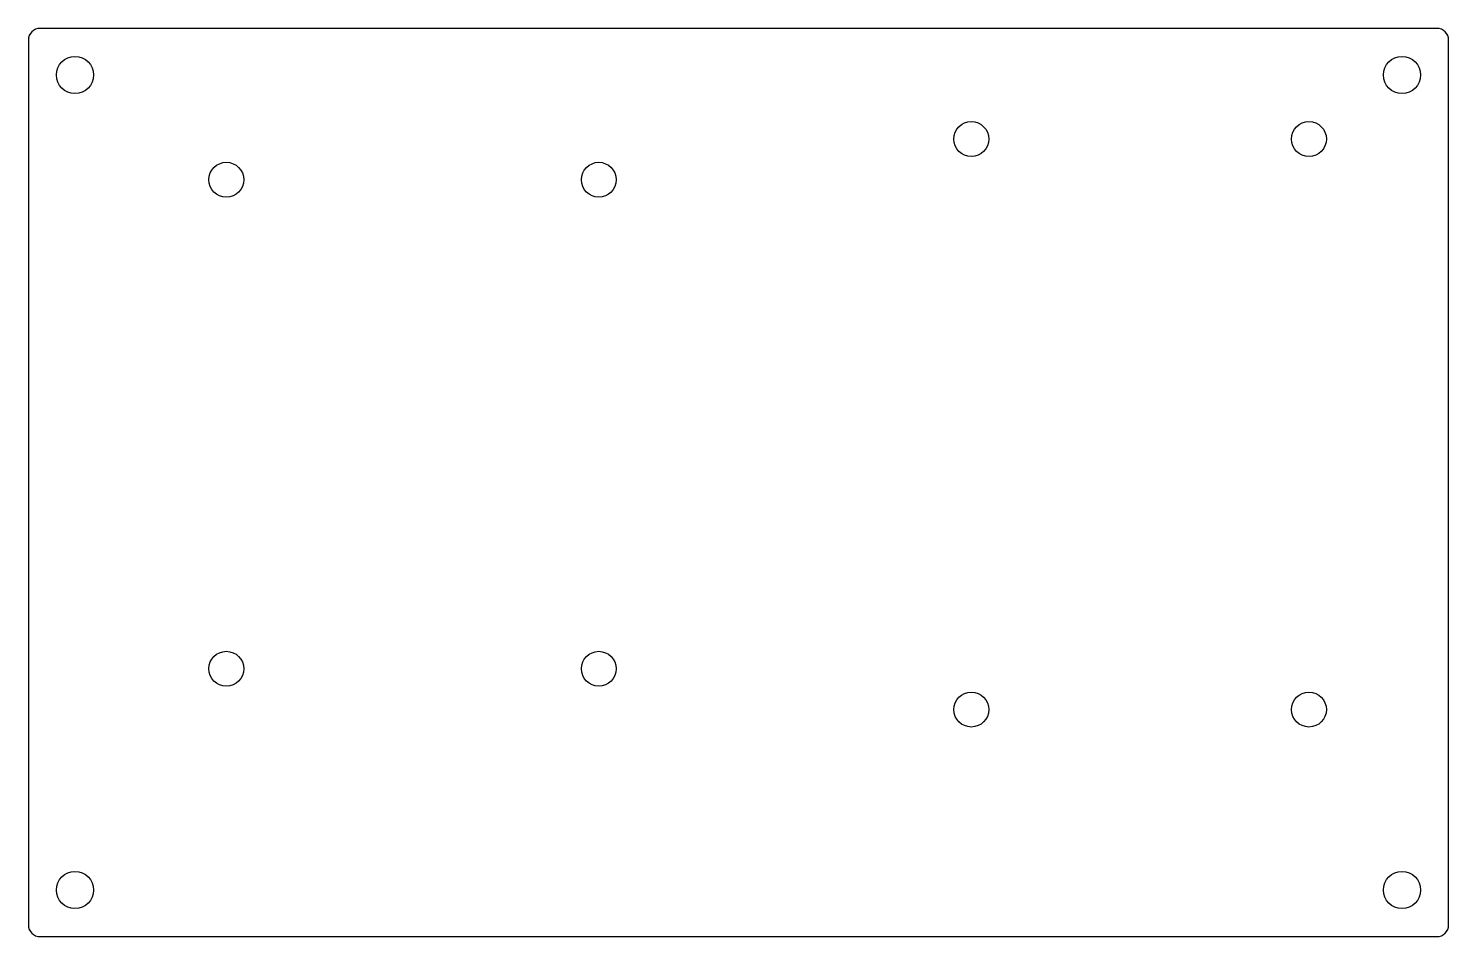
# Model space of a CAD drawing. Header units: millimetres. Extents: x -61 to 61, y -39 to 39.
import ezdxf

# ---------------------------------------------------------------- set-up
doc = ezdxf.new("R2010")
doc.units = ezdxf.units.MM
doc.layers.get('0').update_dxf_attribs({"linetype": 'CONTINUOUS'})

msp = doc.modelspace()

# ---------------------------------------------------------------- linework, layer by layer
msp.add_lwpolyline([(60, -39, 0.414214), (61, -38), (61, 38, 0.414214), (60, 39), (-60, 39, 0.414214), (-61, 38), (-61, -38, 0.414214), (-60, -39)], format="xyb", close=True)
for centre, radius in [((-57, 35), 1.6), ((57, 35), 1.6), ((20, 29.5), 1.5), ((49, 29.5), 1.5), ((-44, 26), 1.5), ((-12, 26), 1.5), ((-44, -16), 1.5), ((-12, -16), 1.5), ((20, -19.5), 1.5), ((49, -19.5), 1.5), ((-57, -35), 1.6), ((57, -35), 1.6)]:
    msp.add_circle(centre, radius)

doc.saveas('drawing.dxf')
